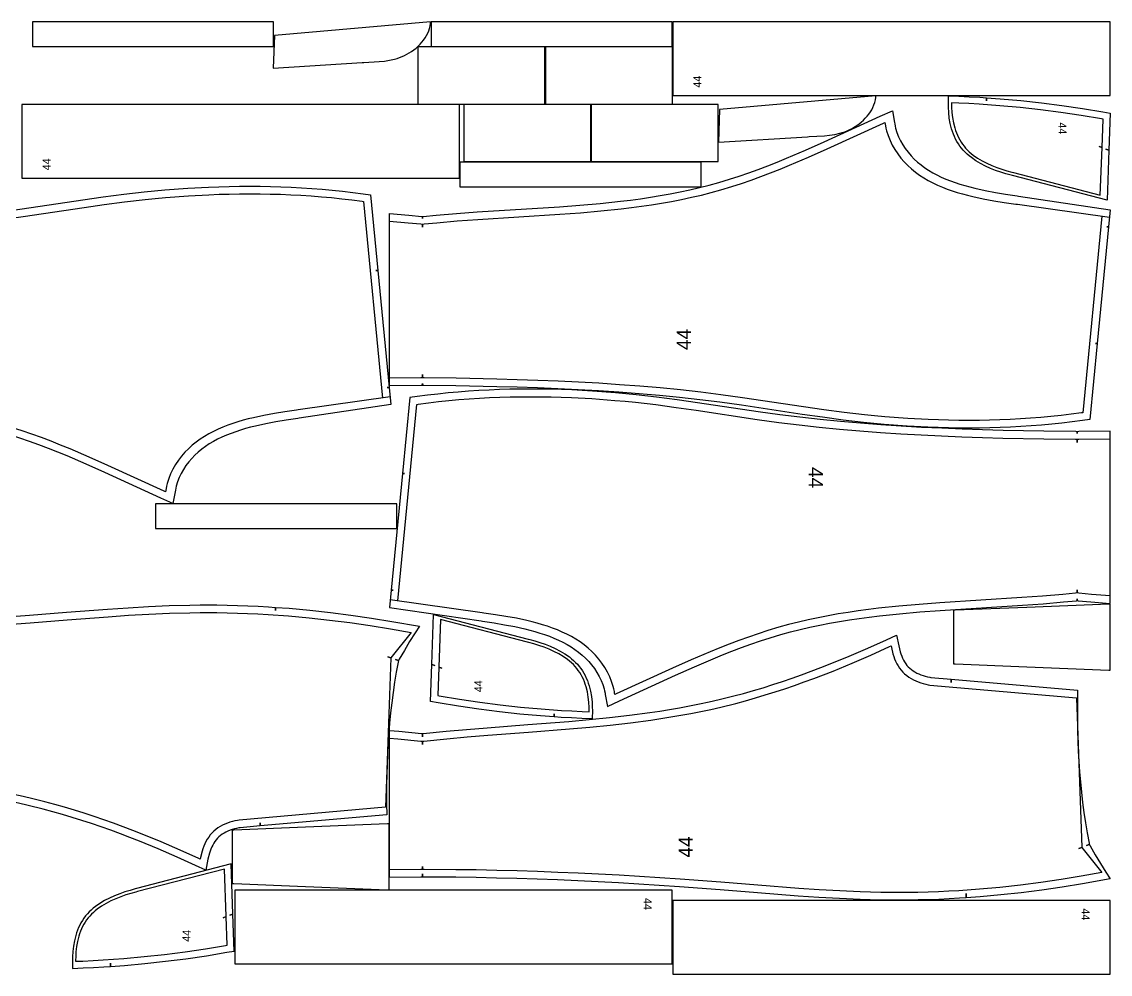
# Model space of a CAD drawing. Extents: x 0 to 2850, y 0 to 1500.
# Drawn here: x 1136 to 2850, y 0 to 1500 of the extents above; entities that cross this region are included whole.
import ezdxf

# ---------------------------------------------------------------- set-up
doc = ezdxf.new("R2010")
doc.units = 0
doc.layers.add('1', color=7, linetype='CONTINUOUS')
doc.layers.add('8', color=4, linetype='CONTINUOUS')

# ---------------------------------------------------------------- blocks, each defined once
blk = doc.blocks.new('TEIL0007-0003')
at = {"layer": '1'}
blk.add_lwpolyline([(1215.689209, 9.489), (1232.249756, 10.087572), (1248.513916, 10.840425), (1264.79895, 11.757738), (1275.533203, 12.52187), (1275.533203, 17.521837), (1275.533203, 12.52187), (1297.259033, 14.068438), (1329.696045, 17.00992), (1362.065186, 20.564928), (1394.350342, 24.718309), (1426.535034, 29.454882), (1458.55542, 34.751602), (1470.4104, 36.819382), (1468.343018, 95.006538), (1463.654541, 93.269012), (1468.343018, 95.006538), (1465.540039, 173.893921), (1316.612183, 135.093185), (1314.257935, 134.479828), (1306.239014, 132.275513), (1298.099976, 129.771545), (1289.945923, 126.944672), (1281.854858, 123.763245), (1273.903809, 120.194229), (1266.170288, 116.203064), (1258.733398, 111.753845), (1251.718262, 106.840332), (1248.319214, 104.14061), (1245.08374, 101.332306), (1241.985962, 98.381271), (1239.03772, 95.283211), (1236.250732, 92.033768), (1233.637329, 88.629265), (1231.214478, 85.074432), (1228.989746, 81.386078), (1226.960205, 77.582199), (1225.119385, 73.675125), (1223.461182, 69.678543), (1221.979492, 65.604385), (1220.653809, 61.41954), (1218.53064, 53.038864), (1217.006226, 44.483109), (1216.050293, 35.893295), (1215.623657, 27.393358), (1215.594971, 23.174212), (1215.689209, 9.489)], close=True, dxfattribs=at)
at = {"layer": '8'}
for points in [[(1454.815918, 165.933029), (1317.872803, 130.2547), (1315.550293, 129.649628), (1307.637207, 127.474396), (1299.654297, 125.018478), (1291.68042, 122.254044), (1283.794556, 119.153336), (1276.075684, 115.688522), (1268.602783, 111.831802), (1261.45459, 107.555389), (1254.710205, 102.831467), (1251.51416, 100.293015), (1248.44873, 97.632256), (1245.52356, 94.845726), (1242.748779, 91.929947), (1240.134155, 88.881439), (1237.689575, 85.696739), (1235.424194, 82.373062), (1233.339111, 78.916306), (1231.430176, 75.338181), (1229.692627, 71.650589), (1228.122192, 67.865341), (1226.714355, 63.994324), (1225.4646, 60.049377), (1223.421631, 51.985123), (1221.95752, 43.767395), (1221.036499, 35.491043), (1220.622803, 27.250902), (1220.595093, 23.174059), (1220.612305, 20.67412)], [(1459.076904, 46.008652), (1457.479004, 90.980324), (1452.790649, 89.242737), (1457.479004, 90.980324), (1454.815918, 165.933029)], [(1220.612305, 20.67412), (1231.796631, 21.078386), (1247.950439, 21.826128), (1264.098999, 22.73575), (1296.371826, 25.033129), (1328.598755, 27.955553), (1360.762939, 31.488054), (1392.847656, 35.615662), (1424.836548, 40.32338), (1456.712646, 45.596268), (1459.076904, 46.008652)]]:
    blk.add_lwpolyline(points, dxfattribs=at)
blk.add_text('44', height=12.6, rotation=88.894867, dxfattribs=at).set_placement((1401.247925, 51.238659))
blk = doc.blocks.new('TEIL0008-0004')
at = {"layer": '1'}
blk.add_lwpolyline([(1471.253052, 16.627001), (2160.25293, 16.627001), (2160.25293, 74.626984), (2160.25293, 132.626984), (1471.253052, 132.627014), (1471.253052, 74.627014), (1471.253052, 16.627001)], close=True, dxfattribs=at)
at = {"layer": '8'}
blk.add_text('44', height=12.6, rotation=270, dxfattribs=at).set_placement((2115.113281, 120.336258))
blk = doc.blocks.new('TEIL0009-0005')
at = {"layer": '1'}
blk.add_lwpolyline([(2160.85791, 0.25), (2849.85791, 0.25), (2849.85791, 58.249985), (2849.85791, 116.249985), (2160.85791, 116.250015), (2160.85791, 58.250015), (2160.85791, 0.25)], close=True, dxfattribs=at)
at = {"layer": '8'}
blk.add_text('44', height=12.6, rotation=270, dxfattribs=at).set_placement((2804.718262, 103.959259))
blk = doc.blocks.new('TEIL0025-0006')
at = {"layer": '1'}
blk.add_lwpolyline([(2849.858887, 479.174988), (2849.858887, 531.174988), (2849.858887, 583.174988), (2847.460938, 583.07782), (2718.429688, 577.850403), (2605.523926, 573.276184), (2603.025879, 573.174988), (2603.025879, 531.174988), (2603.025879, 489.174988), (2605.523926, 489.073761), (2718.429688, 484.499573), (2847.460938, 479.272156), (2849.858887, 479.174988)], close=True, dxfattribs=at)
blk = doc.blocks.new('TEIL0017-0007')
at = {"layer": '1'}
blk.add_lwpolyline([(2513.459473, 534.340027), (2516.881348, 517.244019), (2519.176514, 507.89801), (2520.233398, 504.582581), (2521.477051, 501.208435), (2522.859375, 497.956726), (2524.381104, 494.85022), (2526.041992, 491.910461), (2527.841064, 489.155945), (2529.778564, 486.60022), (2531.868896, 484.238342), (2534.150879, 482.033936), (2536.644043, 479.958801), (2539.336914, 478.015991), (2542.212402, 476.211609), (2545.250244, 474.552002), (2548.427246, 473.043457), (2551.719238, 471.690735), (2555.099121, 470.49823), (2558.542236, 469.467957), (2562.018799, 468.602417), (2565.638916, 467.874207), (2567.342529, 467.570007), (2599.12793, 464.789154), (2599.12793, 459.789124), (2599.12793, 464.789154), (2798.366943, 447.358093), (2798.327881, 444.858398), (2798.177246, 432.713806), (2798.190918, 400.28125), (2798.449707, 384.050476), (2798.893555, 367.818359), (2799.536377, 351.591248), (2800.391113, 335.375366), (2801.471436, 319.17688), (2802.790039, 303.002075), (2804.360596, 286.8573), (2806.196289, 270.748718), (2808.310303, 254.682663), (2810.716064, 238.66539), (2813.426758, 222.70311), (2816.455566, 206.802109), (2816.928711, 204.449203), (2812.240234, 202.711655), (2816.928711, 204.449203), (2818.103271, 202.356186), (2826.168701, 188.321823), (2834.515381, 174.448288), (2843.12915, 160.731796), (2849.859375, 150.43663), (2806.321289, 142.842392), (2774.287598, 137.543503), (2742.084961, 132.804306), (2709.781982, 128.648605), (2677.393799, 125.091476), (2644.938477, 122.148361), (2623.131104, 120.59597), (2623.131348, 125.595993), (2623.131348, 120.595985), (2623.131348, 127.300339), (2623.131348, 120.595985), (2612.460449, 119.836349), (2596.162842, 118.918381), (2579.888428, 118.164963), (2563.609619, 117.576584), (2547.327881, 117.155075), (2531.025391, 116.901901), (2504.61377, 116.856003), (2488.294678, 117.053452), (2455.829346, 117.91716), (2423.38916, 119.325546), (2391, 121.177414), (2358.646973, 123.373398), (2294.126465, 128.392563), (2235.740723, 133.121628), (2171.694824, 137.911789), (2107.628174, 142.135239), (2075.614746, 144.017746), (2043.568604, 145.74205), (2011.531128, 147.299789), (1979.490967, 148.685593), (1947.447998, 149.893356), (1915.40332, 150.91716), (1883.346802, 151.751144), (1851.299316, 152.388657), (1819.259766, 152.823837), (1769.140015, 153.08519), (1766.675049, 153.084442), (1766.675049, 158.084457), (1766.675049, 153.084442), (1764.335693, 153.058456), (1714.675049, 152.394272), (1714.675049, 384.242004), (1729.28894, 382.938477), (1765.431885, 379.289978), (1766.675049, 379.155334), (1766.675049, 374.155334), (1766.675049, 379.155334), (1767.905518, 379.288635), (1804.054077, 382.937805), (1836.27771, 385.812195), (1868.513184, 388.437378), (1932.923828, 393.33667), (1997.212524, 398.433228), (2029.214355, 401.297119), (2061.121338, 404.504028), (2092.9104, 408.150879), (2124.589355, 412.33844), (2140.324219, 414.657227), (2156.04541, 417.150513), (2171.71582, 419.825256), (2187.347656, 422.695862), (2202.924072, 425.77179), (2218.447998, 429.065918), (2233.894531, 432.585022), (2257.125, 438.351562), (2272.5, 442.476318), (2287.856934, 446.834839), (2303.16748, 451.41156), (2318.430908, 456.198242), (2333.641357, 461.185181), (2348.806396, 466.366821), (2363.918457, 471.732605), (2378.983398, 477.276917), (2393.989746, 482.987549), (2408.919678, 488.849365), (2438.692139, 501.051392), (2468.206055, 513.781555), (2497.519531, 527.001648), (2513.459473, 534.340027)], close=True, dxfattribs=at)
at = {"layer": '8'}
blk.add_line((2805.077148, 200.056931), (2836.820068, 160.343369), dxfattribs=at)
for points in [[(1714.675049, 372.194397), (1728.156738, 370.991821), (1764.189575, 367.354431), (1766.675049, 367.085144), (1766.675049, 362.085144), (1766.675049, 367.085144), (1769.160522, 367.354431), (1805.193359, 370.991821), (1837.299194, 373.855652), (1869.45752, 376.474609), (1933.853027, 381.372742), (1998.222168, 386.475647), (2030.347534, 389.350586), (2062.406982, 392.572754), (2094.380859, 396.240906), (2126.249512, 400.453552), (2142.138184, 402.794922), (2157.99292, 405.309448), (2173.811768, 408.00946), (2189.591553, 410.907288), (2205.330566, 414.015259), (2221.025879, 417.345764), (2236.675049, 420.911072), (2260.124756, 426.731995), (2275.695068, 430.90918), (2291.213867, 435.31366), (2306.680176, 439.936951), (2322.093262, 444.770508), (2337.45166, 449.805908), (2352.754395, 455.034546), (2368.000488, 460.448059), (2383.188965, 466.037781), (2398.318604, 471.795349), (2413.388672, 477.712158), (2443.344971, 489.989624), (2473.049805, 502.802124), (2502.495117, 516.081604), (2504.675049, 517.085266)], [(2504.675049, 517.085266), (2505.165527, 514.63385), (2507.619873, 504.640503), (2508.881592, 500.683105), (2510.318848, 496.783997), (2511.941406, 492.966675), (2513.759766, 489.254822), (2515.783936, 485.671936), (2518.02417, 482.24176), (2520.490967, 478.987915), (2523.193848, 475.933777), (2526.132812, 473.094727), (2529.286377, 470.470154), (2532.630371, 468.057434), (2536.141602, 465.854187), (2539.795898, 463.857849), (2543.569824, 462.065857), (2547.439209, 460.475769), (2551.380859, 459.085144), (2555.370361, 457.891296), (2559.384521, 456.891907), (2563.399414, 456.08429), (2565.762207, 455.662415), (2796.713135, 435.456909)], [(2796.713135, 435.456909), (2805.077148, 200.05687), (2800.388672, 198.319382), (2805.077148, 200.05687)], [(2836.820068, 160.343369), (2804.310791, 154.672897), (2772.43457, 149.400009), (2740.445801, 144.692307), (2708.361084, 140.564621), (2676.196777, 137.03215), (2643.969971, 134.109787), (2611.697266, 131.812424), (2595.548584, 130.902756), (2579.394775, 130.155014), (2563.237793, 129.570969), (2547.079834, 129.152634), (2530.922607, 128.901779), (2504.675049, 128.856125), (2488.527588, 129.051498), (2456.25, 129.910202), (2423.991943, 131.310654), (2391.749756, 133.154099), (2359.519043, 135.341782), (2295.076172, 140.354904), (2236.675049, 145.085251), (2172.539551, 149.882187), (2108.375488, 154.112045), (2076.28418, 155.99913), (2044.186768, 157.726181), (2012.08374, 159.287094), (1979.97583, 160.675827), (1947.863159, 161.886276), (1915.746338, 162.912399), (1883.625366, 163.747971), (1851.500977, 164.387009), (1819.373291, 164.82341), (1769.175049, 165.08519), (1766.675049, 165.08519), (1766.675049, 170.08519), (1766.675049, 165.08519), (1764.175171, 165.057358), (1714.675049, 164.395309)]]:
    blk.add_lwpolyline(points, dxfattribs=at)
blk.add_text('44', height=22.4, rotation=90, dxfattribs=at).set_placement((2192.391113, 183.969482))
blk = doc.blocks.new('TEIL0011-0008')
at = {"layer": '1'}
blk.add_lwpolyline([(1714.06897, 133.229996), (1714.06897, 185.229996), (1714.06897, 237.229996), (1711.670898, 237.132843), (1582.639893, 231.905411), (1469.733887, 227.331207), (1467.235962, 227.230011), (1467.235962, 185.230011), (1467.235962, 143.230011), (1469.733887, 143.128799), (1582.639893, 138.554596), (1711.670898, 133.327148), (1714.06897, 133.229996)], close=True, dxfattribs=at)
blk = doc.blocks.new('TEIL0002-0009')
at = {"layer": '1'}
blk.add_lwpolyline([(1425.532471, 164.223007), (1409.592529, 171.561386), (1380.279053, 184.781479), (1350.765137, 197.511642), (1320.992676, 209.713669), (1306.062744, 215.575485), (1291.056152, 221.286118), (1275.991211, 226.830429), (1260.879395, 232.196213), (1245.714233, 237.377853), (1230.503906, 242.364792), (1215.240479, 247.151474), (1199.929688, 251.728195), (1184.572998, 256.086731), (1169.197998, 260.211487), (1145.967285, 265.978027), (1130.520996, 269.497131), (1114.99707, 272.79126), (1099.42041, 275.867188), (1083.788818, 278.737793), (1068.118408, 281.412537), (1052.397217, 283.905823), (1036.662109, 286.224609), (1004.983215, 290.41217), (973.194336, 294.05896), (941.287231, 297.265869), (909.285461, 300.129761), (844.996765, 305.226318), (780.586121, 310.12561), (748.350647, 312.750793), (716.127075, 315.625183), (679.978455, 319.274353), (678.747986, 319.407654), (678.747986, 324.407654), (678.747986, 319.407654), (677.504822, 319.27301), (641.361877, 315.624512), (626.747986, 314.320984), (626.747986, 546.168701), (676.40863, 545.504517), (678.747986, 545.478516), (678.747986, 540.478516), (678.747986, 545.478516), (681.212952, 545.477783), (731.332703, 545.739136), (763.372192, 546.174316), (795.419739, 546.811829), (827.476257, 547.645813), (859.520935, 548.669617), (891.563782, 549.877441), (923.604004, 551.263184), (955.641479, 552.820923), (987.687744, 554.545288), (1019.70105, 556.427734), (1083.767822, 560.651184), (1147.813477, 565.441406), (1206.199463, 570.170471), (1270.719849, 575.189636), (1303.072754, 577.38562), (1335.462158, 579.237488), (1367.902344, 580.645874), (1400.367676, 581.509583), (1416.686646, 581.707031), (1443.098389, 581.661133), (1459.400879, 581.40802), (1475.682373, 580.98645), (1491.961426, 580.398071), (1508.235718, 579.644714), (1524.533447, 578.726685), (1535.204224, 577.967102), (1535.204224, 572.967041), (1535.204224, 577.967102), (1557.01123, 576.414734), (1589.466553, 573.471619), (1621.854736, 569.91449), (1654.157959, 565.758789), (1686.360596, 561.019592), (1718.394043, 555.720642), (1761.932373, 548.126465), (1755.202148, 537.831299), (1746.588379, 524.114746), (1738.241699, 510.241272), (1730.17627, 496.206848), (1729.001709, 494.1138), (1724.313232, 495.851379), (1729.001709, 494.1138), (1728.528564, 491.760986), (1725.499756, 475.859985), (1722.789062, 459.897705), (1720.383301, 443.880371), (1718.269287, 427.814331), (1716.433594, 411.705811), (1714.863037, 395.560974), (1713.544434, 379.38623), (1712.464111, 363.187744), (1711.609375, 346.971863), (1710.966553, 330.744751), (1710.522461, 314.512634), (1710.263916, 298.28186), (1710.250244, 265.849304), (1710.400879, 253.704697), (1710.439941, 251.205002), (1511.200928, 233.77388), (1511.200928, 238.773911), (1511.200928, 233.77388), (1479.415527, 230.993027), (1477.711792, 230.688828), (1474.091797, 229.960617), (1470.615112, 229.095078), (1467.171875, 228.064804), (1463.791992, 226.872299), (1460.500122, 225.519577), (1457.323242, 224.011032), (1454.2854, 222.351425), (1451.409912, 220.547043), (1448.717041, 218.604233), (1446.223877, 216.529099), (1443.941772, 214.324692), (1441.85144, 211.962814), (1439.914062, 209.407089), (1438.11499, 206.652573), (1436.454102, 203.712814), (1434.932373, 200.606308), (1433.550049, 197.354599), (1432.306396, 193.980453), (1431.249512, 190.665024), (1428.954102, 181.319016), (1425.532471, 164.223007)], close=True, dxfattribs=at)
at = {"layer": '8'}
blk.add_line((1748.893066, 538.219727), (1717.150146, 498.506165), dxfattribs=at)
for points in [[(626.747986, 534.167664), (676.248108, 533.505615), (678.747986, 533.477783), (678.747986, 528.477783), (678.747986, 533.477783), (681.247986, 533.477783), (731.446289, 533.739563), (763.573853, 534.175964), (795.698303, 534.815063), (827.819214, 535.650635), (859.936035, 536.676697), (892.048767, 537.887146), (924.156677, 539.275879), (956.259583, 540.836853), (988.356934, 542.563904), (1020.448364, 544.450989), (1084.612305, 548.680847), (1148.748047, 553.477783), (1207.14917, 558.208069), (1271.591919, 563.221252), (1303.82251, 565.408936), (1336.064941, 567.25238), (1368.322876, 568.652832), (1400.600586, 569.511536), (1416.748047, 569.706909), (1442.995605, 569.661255), (1459.152588, 569.4104), (1475.310791, 568.992065), (1491.467773, 568.40802), (1507.621582, 567.660278), (1523.77002, 566.750671), (1556.042969, 564.453308), (1588.269775, 561.530884), (1620.43396, 557.998413), (1652.518799, 553.870789), (1684.507568, 549.163025), (1716.383789, 543.890198), (1748.893066, 538.219727)], [(1717.150146, 498.506104), (1712.46167, 500.243652), (1717.150146, 498.506104), (1708.786133, 263.106201)], [(1416.748047, 181.477768), (1414.567871, 182.48143), (1385.122803, 195.76091), (1355.417969, 208.57341), (1325.461548, 220.850876), (1310.391602, 226.767685), (1295.261719, 232.525253), (1280.073242, 238.114975), (1264.827148, 243.528488), (1249.524414, 248.757126), (1234.166138, 253.792526), (1218.753174, 258.626099), (1203.286865, 263.24939), (1187.767944, 267.65387), (1172.197632, 271.831055), (1148.748047, 277.651978), (1133.098755, 281.217285), (1117.403564, 284.547791), (1101.664551, 287.655762), (1085.884521, 290.553589), (1070.065918, 293.253601), (1054.210938, 295.768127), (1038.322266, 298.109497), (1006.453796, 302.322144), (974.47998, 305.990234), (942.420471, 309.212402), (910.295166, 312.087341), (845.925964, 317.190247), (781.530457, 322.088379), (749.37207, 324.707336), (717.266296, 327.571167), (681.233459, 331.208557), (678.747986, 331.477844), (678.747986, 336.477844), (678.747986, 331.477844), (676.262512, 331.208557), (640.229675, 327.571167), (626.747986, 326.368591)], [(1708.786133, 263.106201), (1477.834961, 242.90062), (1475.472412, 242.478745), (1471.45752, 241.671127), (1467.443359, 240.671738), (1463.453613, 239.47789), (1459.512207, 238.087265), (1455.642578, 236.497177), (1451.868896, 234.705185), (1448.2146, 232.708847), (1444.703369, 230.5056), (1441.359253, 228.09288), (1438.205811, 225.468307), (1435.266846, 222.629257), (1432.563843, 219.575119), (1430.097168, 216.321274), (1427.856812, 212.891098), (1425.83252, 209.308212), (1424.014282, 205.596359), (1422.391602, 201.779037), (1420.95459, 197.879929), (1419.692871, 193.922531), (1417.238525, 183.929184), (1416.748047, 181.477768)]]:
    blk.add_lwpolyline(points, dxfattribs=at)
blk.add_text('44', height=22.4, rotation=270, dxfattribs=at).set_placement((1082.064209, 514.593567))
blk = doc.blocks.new('TEIL0004-0010')
at = {"layer": '1'}
blk.add_lwpolyline([(1373.883545, 741.461975), (1354.806885, 750.072327), (1266.414551, 790.483337), (1236.911377, 803.628296), (1207.289307, 816.297974), (1192.479248, 822.369812), (1177.607422, 828.257141), (1162.695557, 833.925049), (1147.73877, 839.349792), (1132.730591, 844.507935), (1117.678955, 849.371826), (1100.646973, 854.475159), (1085.498901, 858.641296), (1070.256836, 862.494751), (1054.926514, 866.050964), (1039.511963, 869.325867), (1024.020386, 872.335022), (1008.448792, 875.095764), (992.80835, 877.622925), (977.09967, 879.933289), (961.326294, 882.043091), (945.527222, 883.964355), (913.668945, 887.330322), (881.663025, 890.15033), (849.522766, 892.558533), (720.089294, 900.744019), (687.695374, 903.09668), (655.390259, 905.838867), (635.23407, 907.81311), (633.960022, 907.94519), (633.960022, 910.945251), (633.960022, 907.94519), (632.668152, 907.811279), (612.534485, 905.839294), (581.960022, 903.244019), (581.960022, 960.009521), (581.960022, 1174.700439), (631.620667, 1174.036255), (633.960022, 1174.010254), (633.960022, 1171.010254), (633.960022, 1174.010254), (636.299744, 1174.036255), (686.510986, 1174.707764), (750.78302, 1176.006592), (782.880737, 1176.897095), (814.977539, 1177.982178), (847.055542, 1179.286377), (879.109619, 1180.834595), (911.134949, 1182.651489), (943.120728, 1184.761475), (975.074768, 1187.190063), (1006.980591, 1189.961182), (1038.839355, 1193.099976), (1070.64624, 1196.631104), (1102.4021, 1200.579956), (1136.24585, 1205.247681), (1232.054199, 1219.569092), (1264.116943, 1224.182617), (1296.279785, 1228.451782), (1328.523438, 1232.21167), (1344.740967, 1233.856689), (1360.985596, 1235.313721), (1397.342529, 1237.971069), (1429.756348, 1239.679443), (1446.030029, 1240.292603), (1462.286133, 1240.737061), (1478.551025, 1241.009399), (1494.822998, 1241.105225), (1511.096069, 1241.019897), (1527.369507, 1240.749023), (1543.638184, 1240.28833), (1559.899414, 1239.633179), (1576.150513, 1238.779053), (1592.386963, 1237.72168), (1608.606689, 1236.456299), (1624.806396, 1234.978638), (1640.981934, 1233.28418), (1657.130615, 1231.368164), (1673.205566, 1229.2323), (1684.991455, 1227.581543), (1696.568848, 1108.141357), (1693.568848, 1108.141357), (1696.568848, 1108.141357), (1714.399658, 924.1875), (1711.399658, 924.1875), (1714.399658, 924.1875), (1717.004639, 897.313477), (1572.671631, 875.904297), (1570.327026, 875.556519), (1552.273926, 872.798401), (1536.066406, 870.082825), (1519.846436, 867.000305), (1503.700439, 863.428711), (1495.822266, 861.455139), (1487.984253, 859.311401), (1480.261597, 856.999451), (1472.673828, 854.507568), (1465.24231, 851.825378), (1457.985352, 848.942078), (1450.920898, 845.847107), (1444.067993, 842.531067), (1437.444092, 838.984802), (1431.064941, 835.198792), (1424.945557, 831.163635), (1419.098999, 826.869507), (1413.537354, 822.305786), (1408.270752, 817.460022), (1403.307617, 812.318054), (1398.654053, 806.860779), (1394.327881, 801.087708), (1390.370361, 795.03717), (1386.829346, 788.760925), (1383.747559, 782.30896), (1381.166016, 775.734253), (1379.074951, 768.940369), (1378.296631, 765.745483), (1377.596436, 762.245361), (1377.181885, 759.925171), (1373.883545, 741.461975)], close=True, dxfattribs=at)
at = {"layer": '8'}
blk.add_line((1673.959961, 1217.009521), (1703.959961, 907.50946), dxfattribs=at)
for points in [[(581.960022, 1162.699341), (631.460144, 1162.037354), (633.960022, 1162.009521), (633.960022, 1157.009521), (633.960022, 1162.009521), (636.4599, 1162.037354), (686.716125, 1162.709473), (751.074158, 1164.01001), (783.253784, 1164.902832), (815.427612, 1165.990601), (847.591003, 1167.29834), (879.739258, 1168.850952), (911.867615, 1170.673706), (943.971558, 1172.791504), (976.046326, 1175.229248), (1008.087219, 1178.012085), (1040.0896, 1181.165039), (1072.048706, 1184.713135), (1103.959961, 1188.681152), (1137.952148, 1193.369385), (1233.795166, 1207.696045), (1265.76001, 1212.29541), (1297.763672, 1216.543457), (1329.824219, 1220.281982), (1345.881592, 1221.910767), (1361.959961, 1223.352905), (1398.095703, 1225.994141), (1430.29834, 1227.691284), (1446.419922, 1228.298828), (1462.550781, 1228.739746), (1478.687256, 1229.01001), (1494.826416, 1229.10498), (1510.964844, 1229.020386), (1527.099365, 1228.751953), (1543.226318, 1228.295166), (1559.342773, 1227.645874), (1575.445312, 1226.799561), (1591.530518, 1225.751953), (1607.595215, 1224.498779), (1623.63623, 1223.035645), (1639.650146, 1221.35791), (1655.633545, 1219.46167), (1671.583252, 1217.342407), (1673.959961, 1217.009521)], [(1361.959961, 760.00946), (1359.772461, 760.996826), (1271.349365, 801.421814), (1241.713135, 814.626038), (1211.926514, 827.36615), (1196.963867, 833.500549), (1181.947754, 839.444946), (1166.873291, 845.174744), (1151.735107, 850.665222), (1136.528076, 855.891846), (1121.246826, 860.829834), (1103.959961, 866.009521), (1088.562012, 870.244385), (1073.083862, 874.157593), (1057.529419, 877.765747), (1041.903442, 881.085632), (1026.209839, 884.134033), (1010.453186, 886.927551), (994.637451, 889.483032), (978.767151, 891.817139), (962.846375, 893.946655), (946.879639, 895.888306), (914.824951, 899.274963), (882.637329, 902.110901), (850.351318, 904.53009), (720.905334, 912.71637), (688.639526, 915.059692), (656.480347, 917.78949), (636.446716, 919.751709), (633.960022, 920.009521), (633.960022, 925.009521), (633.960022, 920.009521), (631.473328, 919.751709), (611.439758, 917.78949), (581.960022, 915.28717)], [(1715.854004, 909.182373), (1570.859375, 888.788635), (1568.383789, 888.440369), (1550.19165, 885.800964), (1533.727295, 883.169495), (1517.143555, 880.146912), (1500.590576, 876.615662), (1492.372559, 874.622498), (1484.218506, 872.458191), (1476.147339, 870.107849), (1468.177734, 867.556824), (1460.328369, 864.790466), (1452.618164, 861.794006), (1445.065918, 858.552734), (1437.690308, 855.052063), (1430.510132, 851.277161), (1423.544189, 847.21344), (1416.811401, 842.84613), (1410.330322, 838.160583), (1404.119629, 833.142029), (1398.198486, 827.775818), (1392.585449, 822.04718), (1387.299316, 815.941833), (1382.369873, 809.465881), (1377.843018, 802.657043), (1373.765625, 795.555481), (1370.185059, 788.201721), (1367.148438, 780.635925), (1364.703003, 772.89856), (1363.716797, 768.978088), (1362.895996, 765.029785), (1362.456055, 762.670471), (1361.959961, 760.00946)]]:
    blk.add_lwpolyline(points, dxfattribs=at)
blk.add_text('44', height=22.4, rotation=270, dxfattribs=at).set_placement((1034.375122, 1118.342285))
blk = doc.blocks.new('TEIL0028-0013')
at = {"layer": '1'}
blk.add_lwpolyline([(1152.389038, 1500), (1152.389038, 1461), (1532.389038, 1461), (1532.389038, 1500), (1152.389038, 1500)], close=True, dxfattribs=at)
blk = doc.blocks.new('TEIL0022-0014')
at = {"layer": '1'}
blk.add_lwpolyline([(1825.040039, 1369.791992), (1136.040039, 1369.791992), (1136.040039, 1311.791992), (1136.040039, 1253.791992), (1825.040039, 1253.791992), (1825.040039, 1311.791992), (1825.040039, 1369.791992)], close=True, dxfattribs=at)
at = {"layer": '8'}
blk.add_text('44', height=12.6, rotation=90, dxfattribs=at).set_placement((1181.179565, 1266.082764))
blk = doc.blocks.new('TEIL0029-0015')
at = {"layer": '1'}
blk.add_lwpolyline([(1780.253052, 1461), (2160.25293, 1461), (2160.25293, 1500), (1780.253052, 1500), (1780.253052, 1461)], close=True, dxfattribs=at)
blk = doc.blocks.new('TEIL0027-0016')
at = {"layer": '1'}
blk.add_lwpolyline([(1759.654053, 1460.397949), (1759.654053, 1370.397949), (1959.654053, 1370.397949), (1959.654053, 1460.397949), (1759.654053, 1460.397949)], close=True, dxfattribs=at)
blk = doc.blocks.new('TEIL0010-0017')
at = {"layer": '1'}
blk.add_lwpolyline([(1779.628418, 1499.999634), (1533.621094, 1478.476807), (1531.787964, 1426.886963), (1672.032227, 1435.64917), (1674.427612, 1435.798828), (1698.787598, 1437.255859), (1706.871826, 1438.083374), (1714.905518, 1439.31311), (1722.868896, 1441.083984), (1726.818115, 1442.215698), (1730.742554, 1443.53479), (1734.639526, 1445.058594), (1738.505371, 1446.80249), (1742.324585, 1448.765137), (1746.075928, 1450.936401), (1749.737549, 1453.305908), (1753.28833, 1455.863647), (1756.706543, 1458.599243), (1759.970703, 1461.502563), (1763.059326, 1464.563354), (1765.950928, 1467.771362), (1768.624023, 1471.116333), (1771.056885, 1474.588257), (1773.228394, 1478.176636), (1775.116699, 1481.871338), (1776.700439, 1485.662231), (1777.958252, 1489.539062), (1778.868408, 1493.491455), (1779.409424, 1497.509277), (1779.628418, 1499.999634)], close=True, dxfattribs=at)
blk = doc.blocks.new('TEIL0026-0018')
at = {"layer": '1'}
blk.add_lwpolyline([(1960.255981, 1370.397949), (2160.255859, 1370.397949), (2160.255859, 1460.397949), (1960.255981, 1460.397949), (1960.255981, 1370.397949)], close=True, dxfattribs=at)
blk = doc.blocks.new('TEIL0012-0019')
at = {"layer": '1'}
blk.add_lwpolyline([(2031.69397, 1369.795044), (1831.69397, 1369.795044), (1831.69397, 1279.795044), (2031.69397, 1279.795044), (2031.69397, 1369.795044)], close=True, dxfattribs=at)
blk = doc.blocks.new('TEIL0014-0020')
at = {"layer": '1'}
blk.add_lwpolyline([(2205.64209, 1240.192993), (2205.64209, 1279.192993), (1825.641968, 1279.192993), (1825.641968, 1240.192993), (2205.64209, 1240.192993)], close=True, dxfattribs=at)
blk = doc.blocks.new('TEIL0013-0021')
at = {"layer": '1'}
blk.add_lwpolyline([(2232.295898, 1279.795044), (2232.295898, 1369.795044), (2032.296021, 1369.795044), (2032.296021, 1279.795044), (2232.295898, 1279.795044)], close=True, dxfattribs=at)
blk = doc.blocks.new('TEIL0023-0022')
at = {"layer": '1'}
blk.add_lwpolyline([(2849.85791, 1500), (2160.85791, 1500), (2160.85791, 1442), (2160.85791, 1384), (2849.85791, 1384), (2849.85791, 1442), (2849.85791, 1500)], close=True, dxfattribs=at)
at = {"layer": '8'}
blk.add_text('44', height=12.6, rotation=90, dxfattribs=at).set_placement((2205.997559, 1396.290771))
blk = doc.blocks.new('TEIL0006-0023')
at = {"layer": '1'}
blk.add_lwpolyline([(2595.137207, 1383.393921), (2611.697754, 1382.79541), (2627.961914, 1382.04248), (2644.24707, 1381.125244), (2654.981201, 1380.361084), (2654.981201, 1375.361084), (2654.981201, 1380.361084), (2676.707031, 1378.814453), (2709.144043, 1375.873047), (2741.513184, 1372.317993), (2773.79834, 1368.164551), (2805.983154, 1363.428101), (2838.003418, 1358.131348), (2849.858398, 1356.063599), (2847.791016, 1297.876465), (2843.102539, 1299.613892), (2847.791016, 1297.876465), (2844.988037, 1218.989014), (2696.060059, 1257.789795), (2693.706055, 1258.403076), (2685.687012, 1260.607422), (2677.547852, 1263.111328), (2669.394043, 1265.938232), (2661.302734, 1269.119629), (2653.351807, 1272.688721), (2645.618408, 1276.679932), (2638.181396, 1281.12915), (2631.16626, 1286.042603), (2627.76709, 1288.74231), (2624.531738, 1291.550659), (2621.433838, 1294.501709), (2618.485596, 1297.599731), (2615.69873, 1300.849121), (2613.085449, 1304.253662), (2610.662354, 1307.808472), (2608.437744, 1311.496826), (2606.408203, 1315.300781), (2604.567383, 1319.207764), (2602.90918, 1323.204346), (2601.42749, 1327.278564), (2600.101807, 1331.463379), (2597.978516, 1339.844116), (2596.454346, 1348.399902), (2595.498291, 1356.989624), (2595.071777, 1365.489624), (2595.042969, 1369.70874), (2595.137207, 1383.393921)], close=True, dxfattribs=at)
at = {"layer": '8'}
for points in [[(2600.060303, 1372.20874), (2600.042969, 1369.708862), (2600.070801, 1365.63208), (2600.484375, 1357.391846), (2601.405518, 1349.115479), (2602.869629, 1340.897827), (2604.912598, 1332.833496), (2606.162354, 1328.888672), (2607.570312, 1325.017578), (2609.140625, 1321.2323), (2610.878174, 1317.5448), (2612.787109, 1313.966675), (2614.87207, 1310.509888), (2617.137451, 1307.186157), (2619.582275, 1304.001465), (2622.196777, 1300.953003), (2624.97168, 1298.037231), (2627.896729, 1295.250732), (2630.962158, 1292.589966), (2634.158203, 1290.051514), (2640.902588, 1285.327515), (2648.050781, 1281.051147), (2655.523682, 1277.194458), (2663.242676, 1273.729614), (2671.128418, 1270.628906), (2679.102295, 1267.864502), (2687.085205, 1265.408569), (2694.998291, 1263.233276), (2697.320801, 1262.628174), (2834.263916, 1226.949951)], [(2838.524902, 1346.874268), (2836.160645, 1347.286621), (2804.284668, 1352.55957), (2772.295654, 1357.267334), (2740.210938, 1361.394897), (2708.046875, 1364.927368), (2675.819824, 1367.849854), (2643.546875, 1370.147217), (2627.398438, 1371.056763), (2611.244629, 1371.804565), (2600.060303, 1372.20874)], [(2834.263916, 1226.949951), (2836.927002, 1301.902466), (2832.23877, 1303.640137), (2836.927002, 1301.902466), (2838.524902, 1346.874268)]]:
    blk.add_lwpolyline(points, dxfattribs=at)
blk.add_text('44', height=12.6, rotation=271.105225, dxfattribs=at).set_placement((2768.102051, 1341.401367))
blk = doc.blocks.new('TEIL0024-0024')
at = {"layer": '1'}
blk.add_lwpolyline([(2480.739258, 1383.397705), (2234.731934, 1361.874878), (2232.898926, 1310.285034), (2373.143311, 1319.047241), (2375.538574, 1319.196899), (2399.898682, 1320.653931), (2407.98291, 1321.481445), (2416.016602, 1322.711182), (2423.97998, 1324.481934), (2427.929199, 1325.61377), (2431.853516, 1326.932861), (2435.750488, 1328.456543), (2439.616211, 1330.200562), (2443.435547, 1332.163086), (2447.186768, 1334.334473), (2450.848633, 1336.703979), (2454.399414, 1339.261719), (2457.817383, 1341.997314), (2461.081543, 1344.900635), (2464.17041, 1347.961426), (2467.062012, 1351.169434), (2469.734863, 1354.514404), (2472.167969, 1357.986328), (2474.339355, 1361.574707), (2476.227783, 1365.269409), (2477.811523, 1369.060303), (2479.069336, 1372.937012), (2479.979248, 1376.889526), (2480.520508, 1380.907227), (2480.739258, 1383.397705)], close=True, dxfattribs=at)
blk = doc.blocks.new('TEIL0005-0025')
at = {"layer": '1'}
blk.add_lwpolyline([(2506.736572, 1359.893188), (2510.034912, 1341.429932), (2510.449463, 1339.109863), (2511.149658, 1335.609619), (2511.927979, 1332.414795), (2514.019043, 1325.62085), (2516.600586, 1319.046143), (2519.682129, 1312.594238), (2523.223389, 1306.317993), (2527.180664, 1300.267456), (2531.506836, 1294.494385), (2536.160645, 1289.037109), (2541.123535, 1283.895142), (2546.390381, 1279.049316), (2551.951904, 1274.485596), (2557.798584, 1270.191528), (2563.917969, 1266.156372), (2570.296875, 1262.370361), (2576.920898, 1258.824097), (2583.773926, 1255.508057), (2590.838379, 1252.413086), (2598.095215, 1249.529785), (2605.526855, 1246.847656), (2613.114502, 1244.355713), (2620.837158, 1242.043701), (2628.675293, 1239.900024), (2636.553467, 1237.926514), (2652.699463, 1234.354858), (2668.919434, 1231.272339), (2685.126953, 1228.556763), (2703.179932, 1225.798584), (2705.524658, 1225.450928), (2849.857422, 1204.041748), (2847.252441, 1177.16748), (2844.252686, 1177.167725), (2847.252441, 1177.16748), (2829.421875, 993.213501), (2826.421875, 993.213745), (2829.421875, 993.213501), (2817.844482, 873.77356), (2806.058594, 872.122925), (2789.983643, 869.986938), (2773.834961, 868.071045), (2757.659424, 866.376526), (2741.459473, 864.898804), (2725.23999, 863.633484), (2709.003418, 862.57605), (2692.752441, 861.721985), (2676.491211, 861.066833), (2660.222412, 860.606079), (2643.948975, 860.335327), (2627.676025, 860.25), (2611.404053, 860.345764), (2595.13916, 860.618103), (2578.883057, 861.062561), (2562.609375, 861.675781), (2530.195312, 863.384033), (2493.838623, 866.041443), (2477.593994, 867.498474), (2461.376465, 869.143555), (2429.132812, 872.903381), (2396.969971, 877.172485), (2364.907227, 881.786133), (2269.098633, 896.107483), (2235.255127, 900.775269), (2203.499023, 904.72406), (2171.692383, 908.255188), (2139.833496, 911.393982), (2107.927734, 914.1651), (2075.973633, 916.59375), (2043.987915, 918.703735), (2011.962646, 920.52063), (1979.908447, 922.068787), (1947.830444, 923.372986), (1915.733643, 924.458069), (1883.635986, 925.348511), (1819.363892, 926.6474), (1769.15271, 927.318909), (1766.812988, 927.34491), (1766.812988, 930.344971), (1766.812988, 927.34491), (1764.473633, 927.318909), (1714.812988, 926.654724), (1714.812988, 1141.345703), (1714.812988, 1198.111084), (1745.387451, 1195.515869), (1765.521118, 1193.543945), (1766.812988, 1193.409912), (1766.812988, 1190.409912), (1766.812988, 1193.409912), (1768.087036, 1193.541992), (1788.243164, 1195.516357), (1820.54834, 1198.258545), (1852.942261, 1200.611084), (1982.375732, 1208.796631), (2014.515991, 1211.204834), (2046.521973, 1214.024902), (2078.380127, 1217.390869), (2094.179199, 1219.312012), (2109.952637, 1221.421875), (2125.661377, 1223.732178), (2141.301758, 1226.259399), (2156.873291, 1229.020142), (2172.36499, 1232.029297), (2187.779541, 1235.304199), (2203.109863, 1238.860352), (2218.351807, 1242.713867), (2233.5, 1246.880005), (2250.531738, 1251.983398), (2265.583496, 1256.847168), (2280.591797, 1262.005371), (2295.548584, 1267.430176), (2310.460449, 1273.098022), (2325.332031, 1278.985352), (2340.142334, 1285.057129), (2369.76416, 1297.726807), (2399.267578, 1310.871826), (2487.659912, 1351.282837), (2506.736572, 1359.893188)], close=True, dxfattribs=at)
at = {"layer": '8'}
blk.add_line((2836.812988, 1193.845703), (2806.812988, 884.345703), dxfattribs=at)
for points in [[(1714.812988, 1186.067993), (1744.292725, 1183.565674), (1764.326294, 1181.603516), (1766.812988, 1181.345703), (1766.812988, 1176.345703), (1766.812988, 1181.345703), (1769.299683, 1181.603516), (1789.333252, 1183.565674), (1821.492432, 1186.29541), (1853.758301, 1188.638794), (1983.204346, 1196.825073), (2015.490234, 1199.244263), (2047.677979, 1202.0802), (2079.732666, 1205.466797), (2095.699219, 1207.408447), (2111.620117, 1209.538086), (2127.490479, 1211.87207), (2143.306152, 1214.427612), (2159.062744, 1217.221191), (2174.756348, 1220.269531), (2190.382324, 1223.589355), (2205.936768, 1227.19751), (2221.415039, 1231.11084), (2236.812988, 1235.345703), (2254.099609, 1240.525391), (2269.380859, 1245.463379), (2284.588135, 1250.689941), (2299.726318, 1256.18042), (2314.800781, 1261.910156), (2329.816895, 1267.854614), (2344.779541, 1273.989014), (2374.565918, 1286.729126), (2404.202148, 1299.93335), (2492.625488, 1340.358398), (2494.812988, 1341.345703)], [(2494.812988, 1341.345703), (2495.309082, 1338.684692), (2495.749023, 1336.325439), (2496.569824, 1332.377075), (2497.555908, 1328.456543), (2500.001465, 1320.719238), (2503.038086, 1313.153442), (2506.618652, 1305.799683), (2510.695801, 1298.69812), (2515.2229, 1291.889282), (2520.152344, 1285.41333), (2525.438477, 1279.307983), (2531.051514, 1273.579346), (2536.972656, 1268.213135), (2543.183105, 1263.19458), (2549.664307, 1258.509033), (2556.397217, 1254.141724), (2563.363037, 1250.078003), (2570.543213, 1246.303101), (2577.918945, 1242.80249), (2585.471191, 1239.561157), (2593.181396, 1236.564697), (2601.030762, 1233.79834), (2609.000244, 1231.247314), (2617.071533, 1228.896973), (2625.225586, 1226.732666), (2633.443604, 1224.739502), (2649.996582, 1221.208252), (2666.580322, 1218.185669), (2683.044434, 1215.554199), (2701.236816, 1212.914795), (2703.712402, 1212.566528), (2848.707031, 1192.172852)], [(2806.812988, 884.345703), (2804.436035, 884.012817), (2788.486328, 881.893433), (2772.50293, 879.997192), (2756.489258, 878.31958), (2740.448242, 876.856384), (2724.383545, 875.603149), (2708.29834, 874.555542), (2692.195801, 873.70929), (2676.079346, 873.059937), (2659.952148, 872.603271), (2643.817871, 872.334778), (2627.679443, 872.250183), (2611.540283, 872.345154), (2595.403809, 872.615356), (2579.272949, 873.056396), (2563.151367, 873.663879), (2530.94873, 875.361023), (2494.812988, 878.002197), (2478.734619, 879.444336), (2462.677246, 881.07312), (2430.616699, 884.811646), (2398.612793, 889.059692), (2366.648193, 893.65918), (2270.805176, 907.985718), (2236.812988, 912.67395), (2204.901611, 916.64209), (2172.942627, 920.190125), (2140.940186, 923.343018), (2108.899414, 926.125916), (2076.824463, 928.563721), (2044.720581, 930.681458), (2012.592285, 932.50415), (1980.44397, 934.056885), (1948.280518, 935.364624), (1916.106689, 936.452332), (1883.927124, 937.345093), (1819.569092, 938.645691), (1769.312866, 939.317871), (1766.812988, 939.345642), (1766.812988, 944.345642), (1766.812988, 939.345642), (1764.31311, 939.317871), (1714.812988, 938.655823)]]:
    blk.add_lwpolyline(points, dxfattribs=at)
blk.add_text('44', height=22.4, rotation=90, dxfattribs=at).set_placement((2189.62793, 983.012939))
blk = doc.blocks.new('TEIL0015-0026')
at = {"layer": '1'}
blk.add_lwpolyline([(1726.167969, 740.856018), (1346.167969, 740.856018), (1346.167969, 701.856018), (1726.167969, 701.856018), (1726.167969, 740.856018)], close=True, dxfattribs=at)
blk = doc.blocks.new('TEIL0020-0027')
at = {"layer": '1'}
blk.add_lwpolyline([(2034.189209, 402.451996), (2017.628662, 403.050568), (2001.364502, 403.803406), (1985.079468, 404.720734), (1974.345215, 405.484863), (1974.345215, 410.484833), (1974.345215, 405.484863), (1952.619385, 407.031433), (1920.182373, 409.9729), (1887.813232, 413.527924), (1855.528076, 417.681305), (1823.343384, 422.417877), (1791.322998, 427.7146), (1779.468018, 429.782379), (1781.5354, 487.969574), (1786.223877, 486.231995), (1781.5354, 487.969574), (1784.338379, 566.856934), (1933.266235, 528.056152), (1935.620483, 527.44281), (1943.639404, 525.238525), (1951.778564, 522.734558), (1959.932495, 519.907654), (1968.02356, 516.726257), (1975.974609, 513.157227), (1983.70813, 509.166077), (1991.14502, 504.716858), (1998.160156, 499.803345), (2001.559204, 497.103607), (2004.794678, 494.295288), (2007.892456, 491.344269), (2010.84082, 488.246216), (2013.627686, 484.996765), (2016.241089, 481.592255), (2018.66394, 478.037415), (2020.888672, 474.34906), (2022.918213, 470.545197), (2024.759033, 466.638123), (2026.417236, 462.641541), (2027.898926, 458.567383), (2029.224609, 454.382538), (2031.347778, 446.001862), (2032.872192, 437.446106), (2033.828125, 428.856293), (2034.254761, 420.356354), (2034.283447, 416.137207), (2034.189209, 402.451996)], close=True, dxfattribs=at)
at = {"layer": '8'}
for points in [[(1795.0625, 558.895996), (1792.399414, 483.943298), (1797.087769, 482.20575), (1792.399414, 483.943298), (1790.801514, 438.971649)], [(2029.266113, 413.637115), (2029.283325, 416.137054), (2029.255615, 420.213898), (2028.841919, 428.454041), (2027.920898, 436.730408), (2026.456787, 444.94812), (2024.413818, 453.01239), (2023.164062, 456.957336), (2021.756226, 460.828339), (2020.185791, 464.613586), (2018.448242, 468.301178), (2016.539307, 471.879303), (2014.454224, 475.33606), (2012.188843, 478.659729), (2009.744263, 481.844421), (2007.129639, 484.892944), (2004.354858, 487.808716), (2001.429688, 490.595245), (1998.364258, 493.256012), (1995.168213, 495.794464), (1988.423828, 500.518372), (1981.275635, 504.7948), (1973.802734, 508.65152), (1966.083862, 512.116333), (1958.197998, 515.217041), (1950.224121, 517.981445), (1942.241211, 520.437378), (1934.328125, 522.61261), (1932.005615, 523.217712), (1795.0625, 558.895996)], [(1790.801514, 438.971649), (1793.165771, 438.559265), (1825.04187, 433.286377), (1857.030762, 428.578674), (1889.115479, 424.45105), (1921.279663, 420.918549), (1953.506592, 417.996124), (1985.779419, 415.69873), (2001.927979, 414.789124), (2018.081787, 414.041382), (2029.266113, 413.637115)]]:
    blk.add_lwpolyline(points, dxfattribs=at)
blk.add_text('44', height=12.6, rotation=91.105133, dxfattribs=at).set_placement((1861.224365, 444.44458))
blk = doc.blocks.new('TEIL0019-0028')
at = {"layer": '1'}
blk.add_lwpolyline([(2057.934082, 422.011993), (2077.010498, 430.622345), (2165.403076, 471.033356), (2194.90625, 484.178314), (2224.52832, 496.847992), (2239.338379, 502.91983), (2254.210205, 508.807159), (2269.12207, 514.475098), (2284.078857, 519.89978), (2299.086914, 525.057983), (2314.138672, 529.921875), (2331.170654, 535.025146), (2346.318848, 539.191284), (2361.560791, 543.0448), (2376.891113, 546.600952), (2392.305664, 549.875854), (2407.797363, 552.88501), (2423.368652, 555.645752), (2439.009277, 558.172974), (2454.717773, 560.483276), (2470.491211, 562.59314), (2486.290527, 564.514404), (2518.148682, 567.880371), (2550.154541, 570.700317), (2582.294922, 573.108521), (2711.728271, 581.294067), (2744.12207, 583.646729), (2776.427246, 586.388916), (2796.583496, 588.363159), (2797.857422, 588.4953), (2797.857422, 591.495239), (2797.857422, 588.4953), (2799.149414, 588.361328), (2819.283203, 586.389282), (2849.857422, 583.794067), (2849.857422, 640.55957), (2849.857422, 855.250488), (2800.196777, 854.586304), (2797.857422, 854.560303), (2797.857422, 851.560242), (2797.857422, 854.560303), (2795.517822, 854.586304), (2745.306641, 855.257812), (2681.034668, 856.556641), (2648.937012, 857.447144), (2616.840088, 858.532227), (2584.762207, 859.836426), (2552.708008, 861.384583), (2520.682617, 863.201477), (2488.696777, 865.311401), (2456.742676, 867.740112), (2424.836914, 870.51123), (2392.978271, 873.650024), (2361.171387, 877.181152), (2329.415527, 881.129944), (2295.571777, 885.797729), (2199.763428, 900.11908), (2167.700439, 904.732666), (2135.537598, 909.001831), (2103.294189, 912.761597), (2087.07666, 914.406738), (2070.831787, 915.86377), (2034.475098, 918.521118), (2002.061279, 920.22937), (1985.787598, 920.842651), (1969.531494, 921.287109), (1953.266479, 921.559448), (1936.994507, 921.655151), (1920.721436, 921.569885), (1904.447998, 921.299072), (1888.179443, 920.838379), (1871.918213, 920.183228), (1855.666992, 919.329102), (1839.430542, 918.271729), (1823.210938, 917.006348), (1807.010986, 915.528687), (1790.835449, 913.834106), (1774.686768, 911.918213), (1758.612061, 909.782288), (1746.82605, 908.131592), (1735.248657, 788.691406), (1738.248657, 788.691406), (1735.248657, 788.691406), (1717.417847, 604.737549), (1720.417969, 604.737549), (1717.417847, 604.737549), (1714.812988, 577.863525), (1859.145996, 556.454346), (1861.490479, 556.106567), (1879.543701, 553.348389), (1895.751221, 550.632812), (1911.971191, 547.550293), (1928.117065, 543.97876), (1935.995361, 542.005127), (1943.833252, 539.86145), (1951.555908, 537.549438), (1959.143677, 535.057617), (1966.575195, 532.375366), (1973.832275, 529.492065), (1980.896729, 526.397095), (1987.749512, 523.081055), (1994.373535, 519.53479), (2000.752686, 515.748779), (2006.87207, 511.713654), (2012.718506, 507.419525), (2018.280273, 502.855804), (2023.546875, 498.01004), (2028.51001, 492.868073), (2033.163574, 487.410797), (2037.489746, 481.637726), (2041.447266, 475.587189), (2044.988281, 469.310944), (2048.069824, 462.858978), (2050.651367, 456.284271), (2052.742676, 449.490387), (2053.520996, 446.295502), (2054.221191, 442.79538), (2054.635498, 440.475189), (2057.934082, 422.011993)], close=True, dxfattribs=at)
at = {"layer": '8'}
blk.add_line((1727.857544, 588.059448), (1757.857544, 897.559448), dxfattribs=at)
for points in [[(1757.857544, 897.559448), (1760.234375, 897.892395), (1776.184082, 900.011719), (1792.16748, 901.907959), (1808.181396, 903.585571), (1824.22229, 905.048828), (1840.287109, 906.302002), (1856.372314, 907.349609), (1872.474854, 908.195923), (1888.591187, 908.845215), (1904.718262, 909.30188), (1920.852661, 909.570435), (1936.991089, 909.655029), (1953.130249, 909.560059), (1969.266846, 909.289795), (1985.397583, 908.848816), (2001.519287, 908.241333), (2033.721802, 906.544189), (2069.857422, 903.902954), (2085.936035, 902.460815), (2101.993408, 900.832031), (2134.053955, 897.093506), (2166.057617, 892.845459), (2198.022461, 888.245972), (2293.865479, 873.919434), (2327.857422, 869.231201), (2359.768799, 865.263062), (2391.728027, 861.715088), (2423.730469, 858.562134), (2455.77124, 855.779297), (2487.845947, 853.341492), (2519.949951, 851.223755), (2552.078369, 849.401001), (2584.226562, 847.848267), (2616.390137, 846.540588), (2648.563965, 845.452881), (2680.743408, 844.560059), (2745.101562, 843.259521), (2795.357666, 842.58728), (2797.857422, 842.55957), (2797.857422, 837.55957), (2797.857422, 842.55957), (2800.357422, 842.58728), (2849.857422, 843.24939)], [(2849.857422, 595.837158), (2820.37793, 598.339478), (2800.344238, 600.301758), (2797.857422, 600.55957), (2797.857422, 605.55957), (2797.857422, 600.55957), (2795.37085, 600.301758), (2775.337402, 598.339478), (2743.178223, 595.609741), (2710.912109, 593.266357), (2581.466309, 585.080078), (2549.180176, 582.660889), (2516.992676, 579.824951), (2484.937988, 576.438354), (2468.971191, 574.496704), (2453.050293, 572.367188), (2437.180176, 570.033081), (2421.364258, 567.477539), (2405.60791, 564.684082), (2389.914062, 561.63562), (2374.288086, 558.315796), (2358.733887, 554.707642), (2343.255371, 550.794434), (2327.857422, 546.55957), (2310.570801, 541.379883), (2295.289551, 536.441895), (2280.08252, 531.21521), (2264.944336, 525.724731), (2249.869629, 519.994995), (2234.85376, 514.050537), (2219.891113, 507.916168), (2190.104492, 495.176056), (2160.468262, 481.971832), (2072.045166, 441.546844), (2069.857666, 440.559479)], [(2069.857666, 440.559479), (2069.361572, 443.22049), (2068.921631, 445.579803), (2068.10083, 449.528107), (2067.114502, 453.448578), (2064.669189, 461.185944), (2061.632568, 468.75174), (2058.052002, 476.105499), (2053.974609, 483.207062), (2049.447754, 490.0159), (2044.518188, 496.491852), (2039.232178, 502.597198), (2033.619141, 508.325836), (2027.697876, 513.692017), (2021.487305, 518.710571), (2015.006104, 523.396118), (2008.273315, 527.763428), (2001.307373, 531.827148), (1994.127197, 535.602051), (1986.751709, 539.102783), (1979.199463, 542.343994), (1971.489258, 545.340454), (1963.639893, 548.106812), (1955.670166, 550.657837), (1947.598999, 553.008179), (1939.445068, 555.172485), (1931.227051, 557.165649), (1914.67395, 560.696899), (1898.090332, 563.719482), (1881.625977, 566.350952), (1863.433838, 568.990356), (1860.95813, 569.338623), (1715.963501, 589.732422)]]:
    blk.add_lwpolyline(points, dxfattribs=at)
blk.add_text('44', height=22.4, rotation=270, dxfattribs=at).set_placement((2375.04248, 798.892212))

msp = doc.modelspace()

# ---------------------------------------------------------------- block references
at = {"layer": '1'}
for name in ['TEIL0028-0013', 'TEIL0010-0017', 'TEIL0029-0015', 'TEIL0023-0022', 'TEIL0027-0016', 'TEIL0026-0018', 'TEIL0024-0024', 'TEIL0006-0023', 'TEIL0022-0014', 'TEIL0005-0025', 'TEIL0012-0019', 'TEIL0013-0021', 'TEIL0014-0020', 'TEIL0004-0010', 'TEIL0019-0028', 'TEIL0015-0026', 'TEIL0025-0006', 'TEIL0002-0009', 'TEIL0020-0027', 'TEIL0017-0007', 'TEIL0011-0008', 'TEIL0007-0003', 'TEIL0008-0004', 'TEIL0009-0005']:
    msp.add_blockref(name, (0, 0), dxfattribs=at)

doc.saveas('drawing.dxf')
